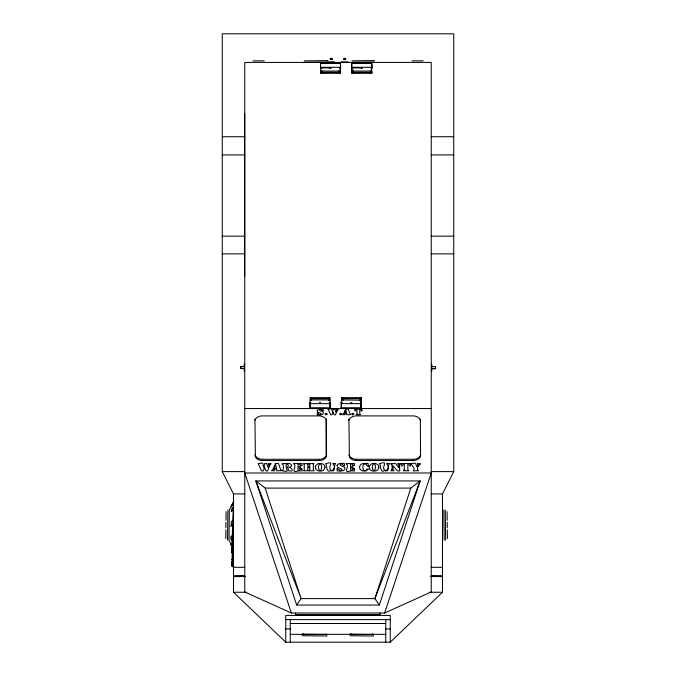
<?xml version="1.0" encoding="UTF-8"?>
<svg xmlns="http://www.w3.org/2000/svg" width="676" height="676" viewBox="0 0 676 676"><rect width="100%" height="100%" fill="white"/><g stroke="black" fill="none" stroke-linecap="round" stroke-linejoin="round"><path stroke-width="1.01" d="M225.776 538.51L225.869 529.866M225.894 527.77L225.953 522.379M225.978 520.283L226.08 511.639M227.559 540.132L227.896 510.05M233.406 519.844L233.558 506.366M303.245 634.215L303.254 633.556M325.748 634.485L325.756 633.818M341.608 398.037L341.608 399.398L342.707 399.398L342.69 400.454L341.6 400.454L341.617 398.037L342.707 398.037L342.698 399.398M350.962 634.232L350.971 633.573M360.131 398.037L361.221 398.037L361.212 400.454L360.114 400.454L360.139 399.398M361.043 402.465L361.195 397.632L341.591 397.632L341.583 403.656L342.039 402.465M372.375 634.485L372.383 633.826M351.892 67.862L351.672 68.673M371.614 68.673L371.885 67.313L351.807 67.313L352.027 67.862M371.817 68.673L371.842 67.862M352.044 73.338L352.078 72.315L371.682 72.315L371.648 73.338L352.044 73.338L351.672 63.223L371.682 63.223L371.842 67.313L371.614 63.223L351.74 63.291M361.161 402.296L361.229 407.746L341.219 407.746L341.439 403.656M341.583 400.184L342.69 400.184L342.715 398.654M361.204 400.454L360.097 400.184L360.147 398.654M361.195 397.632L361.161 407.746L361.161 403.107M231.522 553.154L233.575 501.981M232.02 552.072L232.164 548.549M232.662 536.186L232.882 530.618M233.355 518.931L233.566 513.49M231.86 565.389L233.575 522.683M233.161 566.818L232.73 566.64L233.566 545.642L232.865 545.253A2.67 1.225 2 0 1 232.679 544.974M232.95 566.192L232.933 566.809L232.181 566.125M231.927 563.818A2.231 2.138 2 0 0 232.24 564.578L232.958 566.057L232.206 565.432A2.155 2.138 2 0 1 231.893 564.654M231.995 562.069A2.265 2.062 2 0 0 232.307 562.804L233.017 564.629L232.189 563.953A2.324 2.112 2 0 1 231.944 563.328M232.088 559.703A2.315 1.943 2 0 0 232.409 560.387L233.152 561.156L233.102 562.533L232.265 561.933A2.374 1.994 2 0 1 232.02 561.35M232.206 556.754A2.425 1.842 2 0 0 232.451 557.294L233.279 558.131L233.212 559.804L232.375 559.297A2.425 1.842 2 0 1 232.121 558.765M232.248 555.604A2.552 1.698 2 0 0 232.434 555.993L233.347 556.492L233.423 554.557L232.536 553.669A2.552 1.698 2 0 1 232.341 553.281M233.558 551.21L233.499 552.664L232.586 552.275A2.611 1.479 2 0 1 232.4 551.946M233.22 563.809L233.11 566.649L232.257 566.226A2.155 2.138 2 0 1 231.868 565.339A2.155 2.155 0 0 0 232.248 566.235M233.305 561.798L232.865 563.277M233.406 559.179L233 559.804M233.135 556.542L233.533 555.985M352.052 70.515L352.061 72.932L353.159 72.932L353.159 71.572L353.142 70.515L352.052 70.515L352.027 71.064L370.549 71.064L370.6 72.315M353.168 72.315L353.142 70.515M371.639 70.786L370.566 70.515C370.6 71.141 372.856 70.634 371.648 73.338M230.922 526.604L231.26 524.863L232.045 524.246L232.806 525.125L232.02 526.021L231.251 525.396L231.293 521.796L232.079 520.934L232.848 521.559M296.663 605.054L301.107 598.606L374.893 598.606L420.142 480.94L410.797 488.106L374.893 598.606L379.337 605.054L296.663 605.054L255.858 480.94L420.142 480.94L379.337 605.054M384.619 613.014L431.246 472.98L244.754 472.98L291.381 613.014L384.619 613.014L431.246 591.956L431.246 62.412L244.754 62.412L244.754 591.956L291.381 613.014M254.928 420.362L255.182 419.61A7.918 5.383 0 0 1 257.066 417.472A8.104 5.509 0 0 1 261.375 415.909L319.9 415.909A8.104 5.509 0 0 1 324.21 417.472A7.918 5.383 0 0 1 326.094 419.61L326.314 456.815A7.918 5.383 0 0 1 324.429 458.953A8.104 5.509 0 0 1 320.12 460.517L261.595 460.517A8.104 5.509 0 0 1 257.286 458.953A7.918 5.383 0 0 1 255.401 456.815L254.928 419.112M326.347 419.112L326.314 455.565A7.918 5.383 0 0 1 324.429 457.703A8.104 5.509 0 0 1 320.12 459.266L261.595 459.266A8.104 5.509 0 0 1 257.286 457.703A7.918 5.383 0 0 1 255.401 455.565L255.148 454.813L255.148 456.063M348.909 420.362L349.171 419.61A7.918 5.383 0 0 1 351.055 417.472A8.104 5.509 0 0 1 355.356 415.909L413.881 415.909A8.104 5.509 0 0 1 418.19 417.472A7.918 5.383 0 0 1 420.075 419.61L420.328 420.362M349.137 456.063L349.137 454.813L349.391 455.565A7.918 5.383 0 0 0 351.275 457.703A8.104 5.509 0 0 0 355.584 459.266L414.109 459.266A8.104 5.509 0 0 0 418.419 457.703A7.918 5.383 0 0 0 420.295 455.565L420.556 454.813L420.295 456.815A7.918 5.383 0 0 1 418.419 458.953A8.104 5.509 0 0 1 414.109 460.517L355.584 460.517A8.104 5.509 0 0 1 351.275 458.953A7.918 5.383 0 0 1 349.391 456.815L348.909 419.112M351.841 402.465L351.385 403.656L350.751 402.465M330.032 68.504L330.513 67.313L331.122 68.504M339.842 68.504L340.324 67.313L340.324 73.338L320.703 73.338L320.703 67.313L321.311 68.504M310.723 402.465L310.25 403.656L310.25 397.632L329.871 397.632L329.871 403.656L329.254 402.465M320.534 402.465L320.061 403.656L319.444 402.465M361.339 68.504L361.837 67.313L362.429 68.504M371.141 68.504L371.639 67.313M230.778 539.118L231.107 538.442L231.876 539.144M431.246 575.673L442.493 575.673L442.493 493.928L453.74 471.603L453.74 33.8L222.26 33.8L222.26 471.603L233.507 493.928L233.507 575.673L244.754 575.673M233.651 501.6L229.341 510.067L228.995 540.141L232.198 546.791M231.412 511.436L232.992 509.45L233.017 507.135L231.437 509.476L231.412 511.808L232.992 509.467L233.296 510.405M345.428 59.243C347.177 58.026 342.394 58.026 344.143 59.243L344.143 59.742L343.754 58.989L345.816 59.277M244.999 576.265L233.507 576.569L233.507 592.252L285.754 642.2L390.246 642.2L442.493 592.252L442.493 576.569L431.001 576.265M241.383 368.597L241.881 368.192L240.842 368.597M304.327 60.874L327.885 60.603M352.035 60.857L374.47 60.595M303.279 62.395L327.902 62.107M351.047 62.378L374.487 62.107M253.027 60.848L264.248 60.848M411.98 60.848L423.21 60.848M327.868 61.905L334.561 61.905M341.439 61.905L348.132 61.905M320.5 63.223L340.527 63.223L340.527 68.673L340.459 63.223L320.568 63.291L320.5 68.673M320.5 67.313L340.594 67.313M321.311 67.913L330.032 67.913M352.509 67.913L361.339 67.913M371.614 67.862L371.91 67.313M320.703 70.515L321.793 70.515L321.793 72.932L320.703 72.932M340.324 70.515L339.234 70.515L339.234 72.932L340.324 72.932M320.703 70.786L321.793 70.786M339.234 70.786L340.324 70.786M352.027 70.786L353.117 71.064M321.793 71.064L340.324 71.064M320.703 71.572L321.793 71.572M339.234 71.572L340.324 71.572M352.061 71.572L353.159 71.572M351.959 72.078L351.883 68.504M371.563 72.078L371.496 67.313M320.703 72.315L340.324 72.315M370.575 72.932L371.673 72.932L371.673 71.572L370.575 71.572L370.583 72.932M222.26 136.729L244.754 136.729M431.246 136.729L453.74 136.729M222.26 154.931L244.754 154.931M431.246 154.931L453.74 154.931M222.26 236.161L244.754 236.161M431.246 236.161L453.74 236.161M222.26 253.855L244.754 253.855M431.246 253.855L453.74 253.855M244.213 366.451L240.529 366.451L240.529 368.597L244.213 368.597M431.787 366.578L435.471 366.578L435.471 368.724L431.787 368.724M310.25 398.037L311.34 398.037L311.34 400.454L310.25 400.454M329.871 398.037L328.781 398.037L328.781 400.454L329.871 400.454M310.25 398.654L329.871 398.654M361.238 398.654L341.625 398.654L341.591 397.632M341.541 398.882L341.355 403.656M310.25 399.398L311.34 399.398M328.781 399.398L329.871 399.398M361.221 399.398L360.131 399.398L360.139 398.037M310.25 399.905L329.871 399.905M310.25 400.184L311.34 400.184M328.781 400.184L329.871 400.184M341.219 402.296L341.439 403.107M309.971 403.656L330.074 403.656M341.287 403.656L361.39 403.656M244.754 408.549L431.246 408.549M222.26 471.603L244.754 471.603M431.246 471.603L453.74 471.603M265.203 488.106L301.107 598.606L255.858 480.94L265.203 488.106L410.797 488.106M233.507 493.928L244.754 493.928M431.246 493.928L442.493 493.928M233.507 567.308L244.754 567.308M431.246 567.308L442.493 567.308M233.507 576.569L245.118 576.569M430.882 576.569L442.493 576.569M233.507 592.252L246.174 592.252M429.826 592.252L442.493 592.252M285.754 619.613L390.246 619.613M290.249 623.492L385.751 623.492M285.754 628.942L290.249 628.942M385.751 628.942L390.246 628.942M290.249 634.333L385.751 634.333M349.948 634.223L373.389 634.502L373.372 636.006L349.923 635.736M302.189 634.206L326.804 634.494L326.787 636.006L302.164 635.719M232.865 540.183L233.786 540.217M232.679 544.831L233.6 544.864M233.11 557.159L233.085 557.793M232.096 559.458L233.017 559.491M232.992 560.134L232.958 560.835M232.003 561.807L232.924 561.84M232.89 562.533L233.33 562.542M231.936 563.539L232.848 563.573M232.814 564.544L233.245 564.637M232.755 565.93L233.186 566.065M231.876 564.908A2.214 2.189 2 0 0 232.189 565.694L233.178 566.201M233.119 566.387L232.536 566.243M233.051 566.547L232.443 566.158M233.127 566.099L233.964 566.218M233.558 533.668L233.135 533.541M233.533 538.848L233.135 538.696A2.763 0.642 2 0 1 232.933 538.552M233.541 543.834L232.941 543.555A2.721 0.946 2 0 1 232.747 543.343M233.457 548.498L232.755 548.109A2.67 1.225 2 0 1 232.561 547.83M233.482 535.612L233.262 535.51A2.763 0.642 2 0 1 233.059 535.367M233.558 540.758L233.059 540.513A2.721 0.946 2 0 1 232.865 540.293M231.902 536.507L231.133 536.068L230.803 537.031L231.86 540.394M435.158 368.724L434.119 368.319L434.617 368.724M240.842 366.451L241.349 366.848M241.383 366.451L241.881 366.848M330.572 59.243C328.823 58.026 333.606 58.026 331.857 59.243L331.857 59.742L332.246 58.989L330.184 59.277M233.583 550.484L232.696 549.664A2.611 1.479 2 0 1 232.502 549.326M360.553 402.465L361.187 403.656M231.8 545.422L230.727 543.436L231.8 545.836M352.027 67.313L352.627 68.504M361.204 400.184L341.583 399.905L341.6 400.454M360.097 399.905L360.114 400.454M342.664 399.905L342.69 400.454M341.346 402.296L341.372 403.107M370.575 70.515L370.583 71.572M447.081 511.639L447.182 520.283M447.208 522.379L447.267 527.77M447.292 529.866L447.385 538.51M445.264 510.05L445.602 540.132M443.819 510.067L444.166 540.141M420.328 419.112L420.556 456.063M431.787 364.153L431.787 371.141M413.349 459.325L413.349 460.576M390.246 642.2L390.246 615.422L285.754 615.422L285.754 642.2M385.751 619.613L385.751 642.2M380.165 613.014L380.165 614.628L295.573 614.628L295.573 613.014M371.682 63.223L371.639 71.064M356.337 459.325L356.337 460.576M351.672 63.223L351.74 68.673M341.287 402.296L341.219 407.746M339.842 67.963L339.842 68.775M330.006 407.746L330.074 402.296L330.074 407.746L310.039 407.746L310.039 402.296L310.107 407.746M326.567 454.813L326.567 456.063M319.368 459.325L319.368 460.576M290.249 619.613L290.249 642.2M262.356 459.325L262.356 460.576M244.704 113.695L244.704 126.691M244.704 126.911L244.704 137.034M244.704 137.693L244.704 169.591M244.704 170.006L244.704 191.316M244.704 192.457L244.704 223.815M244.704 224.593L244.704 240.986M244.704 241.155L244.704 245.16M244.704 246.36L244.704 256.356M244.704 257.015L244.704 266.065M244.704 266.454L244.704 276.104M244.213 364.026L244.213 371.023M232.189 565.863A2.214 2.189 2 0 1 231.876 565.085M232.223 564.916A2.231 2.138 2 0 1 231.91 564.156M333.783 468.688L333.175 469.913L331.84 470.361L331.84 471.071C336.538 471.113 333.031 465.147 335.803 463.66C328.756 462.536 336.521 464.978 333.783 468.688M387.627 468.688L387.027 469.913L385.692 470.361L385.692 471.071C390.39 471.113 386.883 465.147 389.646 463.66C382.599 462.536 390.365 464.978 387.627 468.688M359.649 466.499C358.922 469.296 361.753 471.316 364.288 471.071L364.288 470.412C362.226 469.854 362.328 464.699 364.288 464.032L364.288 463.373L362.395 463.685A4.986 3.388 0 0 0 360.308 465.105L359.649 466.499M324.995 467.234L324.607 468.907L323.441 470.166A4.462 3.034 0 0 1 321.32 470.978L320.466 471.071C321.421 469.541 322.596 465.181 320.466 463.956L320.466 463.373L321.286 463.449L323.373 464.226L324.59 465.519L324.995 467.234M378.847 467.234L378.459 468.907L377.292 470.166A4.462 3.034 0 0 1 375.163 470.978L374.31 471.071C375.264 469.541 376.439 465.181 374.31 463.956L374.31 463.373L375.138 463.449L377.216 464.226L378.442 465.519L378.847 467.234M399.702 464.851L399.668 467.665L398.815 466.693L398.62 464.497L397.674 463.677L400.758 463.609L399.702 464.851M315.379 466.33L315.667 468.907L316.841 470.166A4.504 3.059 0 0 0 318.954 470.978L319.807 471.071L319.807 470.479C318.134 469.558 318.041 464.86 319.807 463.956L319.807 463.373L317.551 463.871L315.379 466.33M369.231 466.33L369.519 468.907L370.685 470.166A4.504 3.059 0 0 0 372.806 470.978L373.659 471.071L373.659 470.479C371.986 469.558 371.885 464.86 373.659 463.956L373.659 463.373L371.394 463.871L369.231 466.33M291.635 465.409L290.933 466.668L289.041 467.293C292.193 467.471 294.229 472.287 289.421 470.969A1.876 1.276 0 0 1 288.458 470.437L288.111 468.257L287.224 467.082C288.66 467.108 288.644 464.167 287.215 464.125C287.427 462.68 291.635 463.592 291.635 465.409M392.072 469.288L390.939 470.766L394.108 470.766L392.967 469.634L392.917 466.381L392.072 465.426L392.072 469.288M317.264 410.391C316.098 413.028 323.576 412.901 320.255 414.447L320.255 414.929L321.903 414.641A2.831 1.927 0 0 0 323.305 413.45C324.581 410.729 317.382 411.16 320.103 409.411L320.103 408.921L318.683 409.157L317.264 410.391M337.087 465.257L337.839 467.395L342.115 469.245L340.924 471.071L343.036 470.699A3.633 2.467 0 0 0 344.828 469.178C346.467 465.688 337.24 466.237 340.729 463.998L340.729 463.373L338.913 463.668L337.087 465.257M368.243 465.975C367.068 467.319 366.645 463.533 364.922 464.032L364.922 463.381L368.124 463.457L368.243 465.975M273.746 469.524L274.549 470.859L271.49 470.741L272.952 469.372L274.752 464.894L275.157 466.017L273.746 469.524M344.371 413.72L345.005 414.76L342.614 414.675L343.754 413.602L345.157 410.112L345.478 410.991L344.371 413.72M309.769 469.913L309.118 470.851L314.095 470.766L313.318 469.913L313.318 464.505L313.985 463.592L309.017 463.677L309.769 464.505L309.769 466.871L308.467 466.871L308.467 467.412L309.769 467.412L309.769 469.913M418.292 464.581L417.354 466.305L417.802 467.015L420.607 463.685L417.371 463.694L418.292 464.581M300.583 468.189L299.899 468.569L298.691 467.471L300.169 465.671L300.583 468.189M353.125 468.189L352.45 468.569L351.241 467.471L352.72 465.671L353.125 468.189M307.85 464.268L307.791 469.938L308.535 470.766L303.583 470.851L304.242 469.938L304.242 464.505L303.465 463.677L308.535 463.677L307.85 464.268M355.669 410.526L354.951 410.966L354.849 409.039L356.489 409.039L355.669 410.526M402.6 465.426L401.679 465.992L401.552 463.516L403.648 463.516L402.6 465.426M269.099 464.589L268.448 466.491L268.862 467.589L270.079 464.573L271.194 463.668L268.211 463.66L269.099 464.589M336.631 409.876L336.445 412.216L338.262 409.149L335.938 409.149L336.631 409.876M368.259 469.11L366.189 470.876L364.947 471.071L364.947 470.412C366.485 471.02 367.203 468.088 368.259 469.11M327.142 414.101C324.497 416.999 324.48 411.219 327.142 414.101M341.735 414.101C339.09 416.999 339.073 411.219 341.735 414.101M353.751 414.101C351.106 416.999 351.089 411.219 353.751 414.101M411.025 463.677L413.94 468.062L413.94 469.896L413.171 470.859L418.427 470.775L417.489 469.896L417.489 467.53C414.557 463.88 417.861 462.164 411.025 463.677M325.883 463.685C327.066 465.891 326.128 473.868 331.105 470.361C326.685 467.547 335.727 460.17 325.883 463.685M379.735 463.685C380.918 465.891 379.98 473.868 384.957 470.361C380.537 467.547 389.57 460.17 379.735 463.685M281.571 470.648L276.585 470.851L276.797 469.11L274.574 469.11L274.786 468.46L276.577 468.46L275.301 463.516L278.52 463.516L280.743 469.896L281.571 470.648M350.481 414.599L346.585 414.751L346.754 413.399L345.014 413.399L345.183 412.892L346.577 412.892L345.588 409.039L348.098 409.039L350.481 414.599M282.264 463.677C283.878 464.927 283.878 469.516 282.264 470.766C291.77 472.811 284.199 469.245 286.59 463.516L282.264 463.677M293.705 463.677C297.592 466.406 289.607 473.699 298.023 470.927L298.023 463.516L293.705 463.677M346.247 463.677C350.134 466.406 342.157 473.699 350.565 470.927L350.565 463.516L346.247 463.677M258.283 463.702L261.544 470.927L263.268 470.927L264.24 468.299C261.578 464.032 265.617 462.054 258.283 463.702M328.19 409.183L330.741 414.819L332.085 414.819L332.837 412.766C330.767 409.445 333.919 407.89 328.19 409.183M264.992 463.516L264.046 466.153L265.905 470.927L267.645 470.927L268.558 468.46L266.64 463.516L264.992 463.516M333.429 409.039L332.685 411.092L334.138 414.819L335.499 414.819L336.209 412.892L334.713 409.039L333.429 409.039M301.952 465.443C300.972 466.448 300.245 463.499 298.733 464.15L298.733 463.516L301.952 463.516L301.952 465.443M354.494 465.443C353.523 466.448 352.787 463.499 351.283 464.15L351.283 463.516L354.494 463.516L354.494 465.443M356.996 414.008L356.26 414.684L360.494 414.684L359.759 414.008L359.759 409.039L356.996 409.039L356.996 414.008M404.299 469.896L403.361 470.758L408.777 470.758L407.839 469.896L407.839 463.516L404.299 463.516L404.299 469.896M390.99 463.668L397.488 470.927L399.668 470.927L399.668 468.536L395.418 463.516L390.99 463.668M231.479 506.028L231.141 506.806L233.389 502.471L231.479 506.028M317.289 412.766L317.281 414.785L319.782 414.929L317.289 412.766M337.121 468.299L337.104 470.885L340.315 471.071L340.315 470.454L337.121 468.299M323.111 410.704L322.511 410.932L320.601 408.946L323.035 409.048L323.111 410.704M344.583 465.654C343.408 466.888 342.985 463.482 341.363 463.998L341.363 463.398L344.354 463.449L344.583 465.654M361.913 410.771L361.288 410.974L360.274 409.039L361.913 409.039L361.913 410.771M410.602 465.739L409.8 466.001L408.507 463.516L410.602 463.516L410.602 465.739M301.217 468.907L298.741 470.344L298.741 470.927L302.062 470.927L301.978 468.696L301.217 468.907M353.759 468.907L351.292 470.344L351.292 470.927L354.613 470.927L354.52 468.696L353.759 468.907"/></g></svg>
